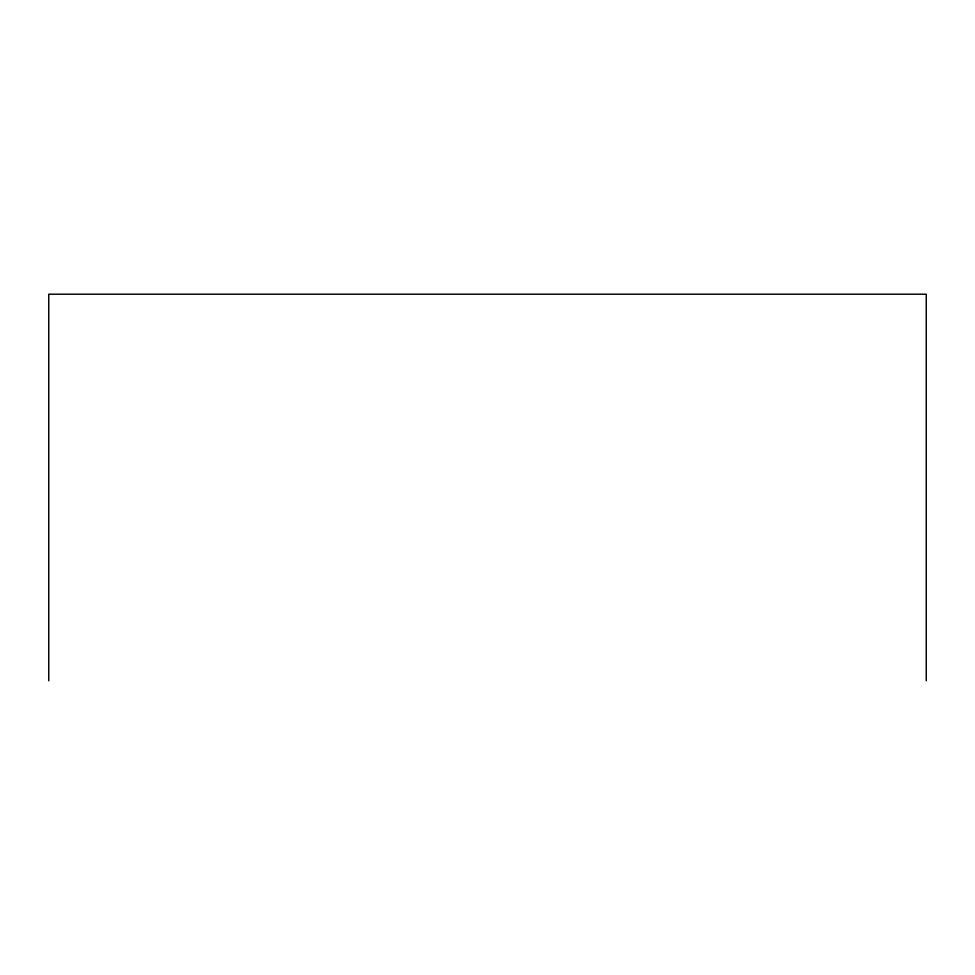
<?xml version="1.0" encoding="UTF-8"?>
<svg xmlns="http://www.w3.org/2000/svg" width="975" height="975" viewBox="0 0 975 975"><rect width="100%" height="100%" fill="white"/><g stroke="black" fill="none" stroke-linecap="round" stroke-linejoin="round"><path stroke-width="1.46" d="M926.25 680.806L926.25 294.194L48.75 294.194L48.75 680.806"/></g></svg>
